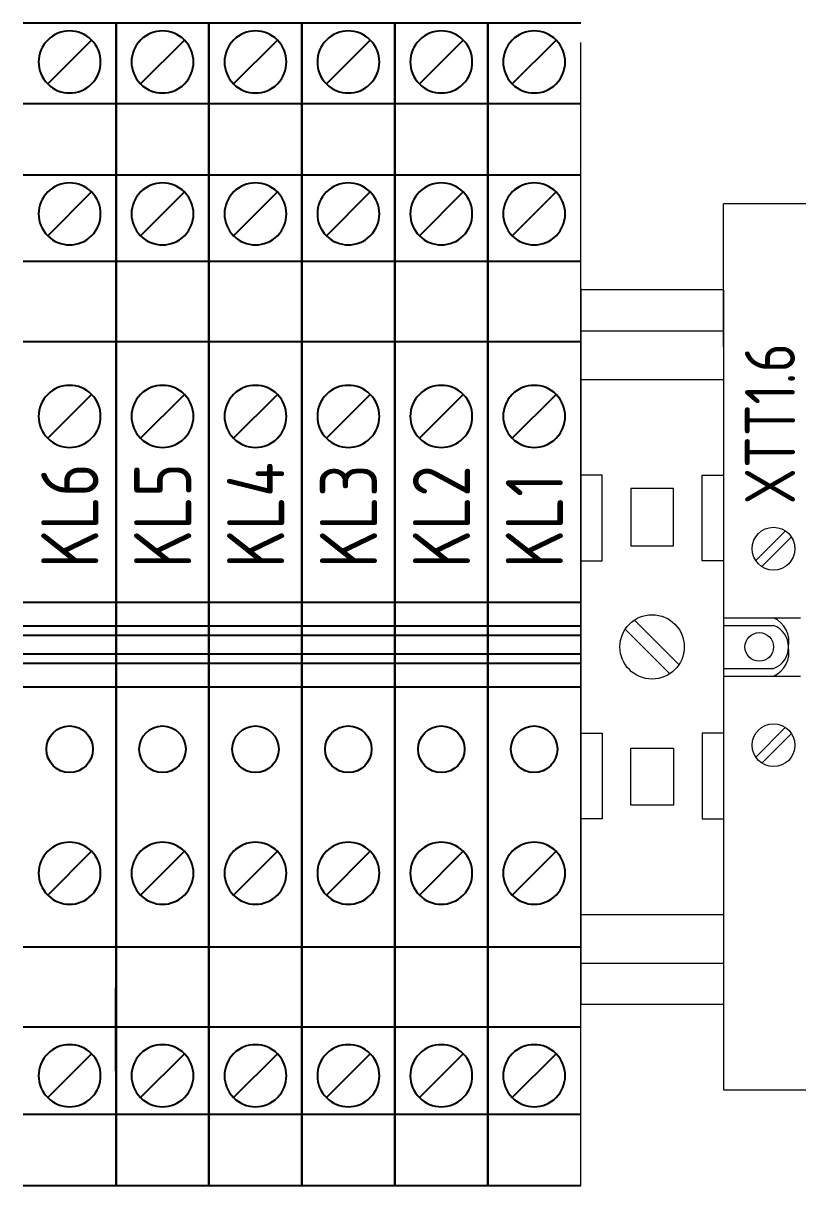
# Model space of a CAD drawing. Header units: millimetres. Extents: x 3520 to 8864, y 403 to 1747.
# Drawn here: x 7221.5 to 7275.8, y 993.6 to 1075 of the extents above; entities that cross this region are included whole.
import ezdxf

# ---------------------------------------------------------------- set-up
doc = ezdxf.new("R2010")
doc.units = ezdxf.units.MM
doc.linetypes.add('CENTER', pattern=[10.16, 6.35, -1.27, 1.27, -1.27])
doc.linetypes.add('DOT', pattern=[0.559211, 0, -0.279605, 0, -0.279605])
doc.layers.add('1', color=1, linetype='Continuous')
doc.layers.add('Стерка', color=7, linetype='Continuous', lineweight=15)
doc.styles.add('ГОСТ В', font='GOST_0.TTF', dxfattribs={"height": 3.5})
doc.styles.add('ГОСТ тип А', font='GOST_0.TTF', dxfattribs={"height": 3.5})

msp = doc.modelspace()

# ---------------------------------------------------------------- linework, layer by layer
at = {"color": 7}
for p, q in [((7228.042, 1074.971, 1518.358), (7228.042, 993.623, 1518.358)), ((7234.55, 1074.971, 1518.358), (7234.55, 993.623, 1518.358)), ((7241.05, 1074.971, 1518.358), (7241.05, 993.623, 1518.358)), ((7247.558, 1074.971, 1518.358), (7247.557, 993.623, 1518.358)), ((7254.058, 1074.971, 1518.358), (7254.057, 993.623, 1518.358))]:
    msp.add_line(p, q, dxfattribs=at)
at = {"layer": '1', "color": 7}
for p, q in [((7228.05, 1074.971, 1518.358), (7221.542, 1074.971, 1518.358)), ((7228.042, 1069.331, 1518.358), (7228.042, 1074.971, 1518.358)), ((7234.55, 1074.971, 1518.358), (7228.042, 1074.971, 1518.358)), ((7228.042, 1074.971, 1518.358), (7228.042, 1069.331, 1518.358)), ((7228.05, 1069.331, 1518.358), (7228.05, 1074.971, 1518.358)), ((7228.05, 1074.971, 1518.358), (7228.05, 1069.331, 1518.358)), ((7234.55, 1069.331, 1518.358), (7234.55, 1074.971, 1518.358)), ((7241.058, 1074.971, 1518.358), (7234.55, 1074.971, 1518.358)), ((7234.55, 1074.971, 1518.358), (7234.55, 1069.331, 1518.358)), ((7234.55, 1069.331, 1518.358), (7234.55, 1074.971, 1518.358)), ((7234.55, 1074.971, 1518.358), (7234.55, 1069.331, 1518.358)), ((7241.05, 1069.331, 1518.358), (7241.05, 1074.971, 1518.358)), ((7247.558, 1074.971, 1518.358), (7241.05, 1074.971, 1518.358)), ((7241.05, 1074.971, 1518.358), (7241.05, 1069.331, 1518.358)), ((7241.058, 1069.331, 1518.358), (7241.058, 1074.971, 1518.358)), ((7241.058, 1074.971, 1518.358), (7241.058, 1069.331, 1518.358)), ((7247.558, 1069.331, 1518.358), (7247.558, 1074.971, 1518.358)), ((7254.065, 1074.971, 1518.358), (7247.558, 1074.971, 1518.358)), ((7247.558, 1074.971, 1518.358), (7247.558, 1069.331, 1518.358)), ((7247.558, 1069.331, 1518.358), (7247.558, 1074.971, 1518.358)), ((7247.558, 1074.971, 1518.358), (7247.558, 1069.331, 1518.358)), ((7254.058, 1069.331, 1518.358), (7254.058, 1074.971, 1518.358)), ((7260.565, 1074.971, 1518.358), (7254.058, 1074.971, 1518.358)), ((7254.058, 1074.971, 1518.358), (7254.058, 1069.331, 1518.358)), ((7254.065, 1069.331, 1518.358), (7254.065, 1074.971, 1518.358)), ((7254.065, 1074.971, 1518.358), (7254.065, 1069.331, 1518.358)), ((7223.262, 1070.726, 1518.358), (7226.33, 1073.794, 1518.358)), ((7229.762, 1070.726, 1518.358), (7232.83, 1073.794, 1518.358)), ((7236.27, 1070.726, 1518.358), (7239.338, 1073.794, 1518.358)), ((7242.77, 1070.726, 1518.358), (7245.838, 1073.794, 1518.358)), ((7249.278, 1070.726, 1518.358), (7252.345, 1073.794, 1518.358)), ((7255.778, 1070.726, 1518.358), (7258.845, 1073.794, 1518.358)), ((7228.05, 1069.331, 1518.358), (7221.542, 1069.331, 1518.358)), ((7234.55, 1069.331, 1518.358), (7228.042, 1069.331, 1518.358)), ((7228.042, 1064.34, 1518.358), (7228.042, 1069.331, 1518.358)), ((7228.042, 1069.331, 1518.358), (7228.042, 1064.34, 1518.358)), ((7228.05, 1064.34, 1518.358), (7228.05, 1069.331, 1518.358)), ((7228.05, 1069.331, 1518.358), (7228.05, 1064.34, 1518.358)), ((7241.058, 1069.331, 1518.358), (7234.55, 1069.331, 1518.358)), ((7234.55, 1064.34, 1518.358), (7234.55, 1069.331, 1518.358)), ((7234.55, 1069.331, 1518.358), (7234.55, 1064.34, 1518.358)), ((7234.55, 1064.341, 1518.358), (7234.55, 1069.331, 1518.358)), ((7234.55, 1069.331, 1518.358), (7234.55, 1064.34, 1518.358)), ((7247.558, 1069.331, 1518.358), (7241.05, 1069.331, 1518.358)), ((7241.05, 1064.34, 1518.358), (7241.05, 1069.331, 1518.358)), ((7241.05, 1069.331, 1518.358), (7241.05, 1064.34, 1518.358)), ((7241.058, 1064.34, 1518.358), (7241.058, 1069.331, 1518.358)), ((7241.058, 1069.331, 1518.358), (7241.058, 1064.34, 1518.358)), ((7254.065, 1069.331, 1518.358), (7247.558, 1069.331, 1518.358)), ((7247.558, 1064.34, 1518.358), (7247.558, 1069.331, 1518.358)), ((7247.558, 1069.331, 1518.358), (7247.558, 1064.34, 1518.358)), ((7247.558, 1064.34, 1518.358), (7247.558, 1069.331, 1518.358)), ((7247.558, 1069.331, 1518.358), (7247.558, 1064.34, 1518.358)), ((7260.565, 1069.331, 1518.358), (7254.058, 1069.331, 1518.358)), ((7254.058, 1064.34, 1518.358), (7254.058, 1069.331, 1518.358)), ((7254.058, 1069.331, 1518.358), (7254.058, 1064.34, 1518.358)), ((7254.065, 1064.34, 1518.358), (7254.065, 1069.331, 1518.358)), ((7254.065, 1069.331, 1518.358), (7254.065, 1064.34, 1518.358)), ((7228.05, 1064.34, 1518.358), (7221.542, 1064.34, 1518.358)), ((7228.042, 1058.308, 1518.358), (7228.042, 1064.34, 1518.358)), ((7234.55, 1064.34, 1518.358), (7228.042, 1064.34, 1518.358)), ((7228.042, 1064.34, 1518.358), (7228.042, 1063.257, 1518.358)), ((7228.05, 1058.308, 1518.358), (7228.05, 1064.34, 1518.358)), ((7228.05, 1064.34, 1518.358), (7228.05, 1063.257, 1518.358)), ((7234.55, 1058.308, 1518.358), (7234.55, 1064.341, 1518.358)), ((7234.55, 1064.34, 1518.358), (7234.55, 1063.257, 1518.358)), ((7234.55, 1058.308, 1518.358), (7234.55, 1064.34, 1518.358)), ((7241.058, 1064.34, 1518.358), (7234.55, 1064.34, 1518.358)), ((7234.55, 1064.34, 1518.358), (7234.55, 1063.257, 1518.358)), ((7241.05, 1058.308, 1518.358), (7241.05, 1064.34, 1518.358)), ((7247.558, 1064.34, 1518.358), (7241.05, 1064.34, 1518.358)), ((7241.05, 1064.34, 1518.358), (7241.05, 1063.257, 1518.358)), ((7241.058, 1058.308, 1518.358), (7241.058, 1064.34, 1518.358)), ((7241.058, 1064.34, 1518.358), (7241.058, 1063.257, 1518.358)), ((7247.558, 1058.308, 1518.358), (7247.558, 1064.34, 1518.358)), ((7247.558, 1058.308, 1518.358), (7247.558, 1064.34, 1518.358)), ((7254.065, 1064.34, 1518.358), (7247.558, 1064.34, 1518.358)), ((7247.558, 1064.34, 1518.358), (7247.558, 1063.257, 1518.358)), ((7247.558, 1064.34, 1518.358), (7247.558, 1063.257, 1518.358)), ((7254.058, 1058.308, 1518.358), (7254.058, 1064.34, 1518.358)), ((7260.565, 1064.34, 1518.358), (7254.058, 1064.34, 1518.358)), ((7254.058, 1064.34, 1518.358), (7254.058, 1063.257, 1518.358)), ((7254.065, 1058.308, 1518.358), (7254.065, 1064.34, 1518.358)), ((7254.065, 1064.34, 1518.358), (7254.065, 1063.257, 1518.358)), ((7228.042, 1063.257, 1518.358), (7228.042, 1058.308, 1518.358)), ((7228.05, 1063.257, 1518.358), (7228.05, 1058.308, 1518.358)), ((7234.55, 1063.257, 1518.358), (7234.55, 1058.308, 1518.358)), ((7234.55, 1063.257, 1518.358), (7234.55, 1058.308, 1518.358)), ((7241.05, 1063.257, 1518.358), (7241.05, 1058.308, 1518.358)), ((7241.058, 1063.257, 1518.358), (7241.058, 1058.308, 1518.358)), ((7247.558, 1063.257, 1518.358), (7247.558, 1058.308, 1518.358)), ((7247.558, 1063.257, 1518.358), (7247.558, 1058.308, 1518.358)), ((7254.058, 1063.257, 1518.358), (7254.058, 1058.308, 1518.358)), ((7254.065, 1063.257, 1518.358), (7254.065, 1058.308, 1518.358)), ((7223.262, 1060.096, 1518.358), (7226.33, 1063.164, 1518.358)), ((7228.042, 1062.688, 1518.358), (7228.042, 1009.762, 1518.358)), ((7229.762, 1060.096, 1518.358), (7232.83, 1063.164, 1518.358)), ((7234.55, 1062.688, 1518.358), (7234.55, 1009.762, 1518.358)), ((7236.27, 1060.096, 1518.358), (7239.338, 1063.164, 1518.358)), ((7241.05, 1062.688, 1518.358), (7241.05, 1009.762, 1518.358)), ((7242.77, 1060.096, 1518.358), (7245.838, 1063.164, 1518.358)), ((7247.558, 1062.688, 1518.358), (7247.557, 1009.762, 1518.358)), ((7249.278, 1060.096, 1518.358), (7252.345, 1063.164, 1518.358)), ((7254.058, 1062.688, 1518.358), (7254.057, 1009.762, 1518.358)), ((7255.778, 1060.096, 1518.358), (7258.845, 1063.164, 1518.358)), ((7228.05, 1058.308, 1518.358), (7221.542, 1058.308, 1518.358)), ((7228.05, 1058.308, 1518.358), (7223.085, 1058.308, 1518.358)), ((7228.042, 1052.668, 1518.358), (7228.042, 1058.308, 1518.358)), ((7234.55, 1058.308, 1518.358), (7228.042, 1058.308, 1518.358)), ((7228.042, 1058.308, 1518.358), (7228.042, 1052.668, 1518.358)), ((7228.042, 1058.308, 1518.358), (7228.042, 1052.668, 1518.358)), ((7228.05, 1052.668, 1518.358), (7228.05, 1058.308, 1518.358)), ((7228.05, 1058.308, 1518.358), (7228.05, 1052.668, 1518.358)), ((7228.05, 1058.308, 1518.358), (7228.05, 1052.668, 1518.358)), ((7234.55, 1058.308, 1518.358), (7229.585, 1058.308, 1518.358)), ((7234.55, 1052.668, 1518.358), (7234.55, 1058.308, 1518.358)), ((7241.058, 1058.308, 1518.358), (7234.55, 1058.308, 1518.358)), ((7234.55, 1058.308, 1518.358), (7234.55, 1052.668, 1518.358)), ((7234.55, 1058.308, 1518.358), (7234.55, 1052.668, 1518.358)), ((7234.55, 1052.668, 1518.358), (7234.55, 1058.308, 1518.358)), ((7234.55, 1058.308, 1518.358), (7234.55, 1052.668, 1518.358)), ((7234.55, 1058.308, 1518.358), (7234.55, 1052.668, 1518.358)), ((7241.058, 1058.308, 1518.358), (7236.093, 1058.308, 1518.358)), ((7241.05, 1052.668, 1518.358), (7241.05, 1058.308, 1518.358)), ((7247.558, 1058.308, 1518.358), (7241.05, 1058.308, 1518.358)), ((7241.05, 1058.308, 1518.358), (7241.05, 1052.668, 1518.358)), ((7241.05, 1058.308, 1518.358), (7241.05, 1052.668, 1518.358)), ((7241.058, 1052.668, 1518.358), (7241.058, 1058.308, 1518.358)), ((7241.058, 1058.308, 1518.358), (7241.058, 1052.668, 1518.358)), ((7241.058, 1058.308, 1518.358), (7241.058, 1052.668, 1518.358)), ((7247.558, 1058.308, 1518.358), (7242.593, 1058.308, 1518.358)), ((7247.558, 1052.668, 1518.358), (7247.558, 1058.308, 1518.358)), ((7254.065, 1058.308, 1518.358), (7247.558, 1058.308, 1518.358)), ((7247.558, 1058.308, 1518.358), (7247.558, 1052.668, 1518.358)), ((7247.558, 1058.308, 1518.358), (7247.558, 1052.668, 1518.358)), ((7247.558, 1052.668, 1518.358), (7247.558, 1058.308, 1518.358)), ((7247.558, 1058.308, 1518.358), (7247.558, 1052.668, 1518.358)), ((7247.558, 1058.308, 1518.358), (7247.558, 1052.668, 1518.358)), ((7254.065, 1058.308, 1518.358), (7249.1, 1058.308, 1518.358)), ((7254.058, 1052.668, 1518.358), (7254.058, 1058.308, 1518.358)), ((7260.565, 1058.308, 1518.358), (7254.058, 1058.308, 1518.358)), ((7254.058, 1058.308, 1518.358), (7254.058, 1052.668, 1518.358)), ((7254.058, 1058.308, 1518.358), (7254.058, 1052.668, 1518.358)), ((7254.065, 1052.668, 1518.358), (7254.065, 1058.308, 1518.358)), ((7254.065, 1058.308, 1518.358), (7254.065, 1052.668, 1518.358)), ((7254.065, 1058.308, 1518.358), (7254.065, 1052.668, 1518.358)), ((7260.565, 1058.308, 1518.358), (7255.6, 1058.308, 1518.358)), ((7228.05, 1052.668, 1518.358), (7221.542, 1052.668, 1518.358)), ((7228.05, 1052.668, 1518.358), (7223.085, 1052.668, 1518.358)), ((7228.042, 1034.447, 1518.358), (7228.042, 1052.668, 1518.358)), ((7234.55, 1052.668, 1518.358), (7228.042, 1052.668, 1518.358)), ((7228.042, 1052.668, 1518.358), (7228.042, 1034.447, 1518.358)), ((7228.05, 1034.447, 1518.358), (7228.05, 1052.668, 1518.358)), ((7228.05, 1052.668, 1518.358), (7228.05, 1034.447, 1518.358)), ((7234.55, 1052.668, 1518.358), (7229.585, 1052.668, 1518.358)), ((7234.55, 1034.447, 1518.358), (7234.55, 1052.668, 1518.358)), ((7241.058, 1052.668, 1518.358), (7234.55, 1052.668, 1518.358)), ((7234.55, 1052.668, 1518.358), (7234.55, 1034.447, 1518.358)), ((7234.55, 1034.447, 1518.358), (7234.55, 1052.668, 1518.358)), ((7234.55, 1052.668, 1518.358), (7234.55, 1034.447, 1518.358)), ((7241.058, 1052.668, 1518.358), (7236.093, 1052.668, 1518.358)), ((7241.05, 1034.447, 1518.358), (7241.05, 1052.668, 1518.358)), ((7247.558, 1052.668, 1518.358), (7241.05, 1052.668, 1518.358)), ((7241.05, 1052.668, 1518.358), (7241.05, 1034.447, 1518.358)), ((7241.058, 1034.447, 1518.358), (7241.058, 1052.668, 1518.358)), ((7241.058, 1052.668, 1518.358), (7241.058, 1034.447, 1518.358)), ((7247.558, 1052.668, 1518.358), (7242.593, 1052.668, 1518.358)), ((7247.558, 1034.447, 1518.358), (7247.558, 1052.668, 1518.358)), ((7254.065, 1052.668, 1518.358), (7247.558, 1052.668, 1518.358)), ((7247.558, 1052.668, 1518.358), (7247.558, 1034.447, 1518.358)), ((7247.558, 1034.447, 1518.358), (7247.558, 1052.668, 1518.358)), ((7247.558, 1052.668, 1518.358), (7247.558, 1034.447, 1518.358)), ((7254.065, 1052.668, 1518.358), (7249.1, 1052.668, 1518.358)), ((7254.058, 1034.447, 1518.358), (7254.058, 1052.668, 1518.358)), ((7260.565, 1052.668, 1518.358), (7254.058, 1052.668, 1518.358)), ((7254.058, 1052.668, 1518.358), (7254.058, 1034.447, 1518.358)), ((7254.065, 1034.447, 1518.358), (7254.065, 1052.668, 1518.358)), ((7254.065, 1052.668, 1518.358), (7254.065, 1034.447, 1518.358)), ((7260.565, 1052.668, 1518.358), (7255.6, 1052.668, 1518.358)), ((7223.262, 1045.929, 1518.358), (7226.33, 1048.997, 1518.358)), ((7229.762, 1045.929, 1518.358), (7232.83, 1048.997, 1518.358)), ((7236.27, 1045.929, 1518.358), (7239.338, 1048.997, 1518.358)), ((7242.77, 1045.929, 1518.358), (7245.838, 1048.997, 1518.358)), ((7249.278, 1045.929, 1518.358), (7252.345, 1048.997, 1518.358)), ((7255.778, 1045.929, 1518.358), (7258.845, 1048.997, 1518.358)), ((7228.05, 1034.447, 1518.358), (7221.542, 1034.447, 1518.358)), ((7228.042, 1032.779, 1518.358), (7228.042, 1034.447, 1518.358)), ((7234.55, 1034.447, 1518.358), (7228.042, 1034.447, 1518.358)), ((7228.042, 1034.447, 1518.358), (7228.042, 1032.779, 1518.358)), ((7228.05, 1032.779, 1518.358), (7228.05, 1034.447, 1518.358)), ((7228.05, 1034.447, 1518.358), (7228.05, 1032.779, 1518.358)), ((7234.55, 1032.779, 1518.358), (7234.55, 1034.447, 1518.358)), ((7241.058, 1034.447, 1518.358), (7234.55, 1034.447, 1518.358)), ((7234.55, 1034.447, 1518.358), (7234.55, 1032.779, 1518.358)), ((7234.55, 1032.779, 1518.358), (7234.55, 1034.447, 1518.358)), ((7234.55, 1034.447, 1518.358), (7234.55, 1032.779, 1518.358)), ((7241.05, 1032.779, 1518.358), (7241.05, 1034.447, 1518.358)), ((7247.558, 1034.447, 1518.358), (7241.05, 1034.447, 1518.358)), ((7241.05, 1034.447, 1518.358), (7241.05, 1032.779, 1518.358)), ((7241.058, 1032.779, 1518.358), (7241.058, 1034.447, 1518.358)), ((7241.058, 1034.447, 1518.358), (7241.058, 1032.779, 1518.358)), ((7247.558, 1032.779, 1518.358), (7247.558, 1034.447, 1518.358)), ((7254.065, 1034.447, 1518.358), (7247.558, 1034.447, 1518.358)), ((7247.558, 1034.447, 1518.358), (7247.558, 1032.779, 1518.358)), ((7247.558, 1032.779, 1518.358), (7247.558, 1034.447, 1518.358)), ((7247.558, 1034.447, 1518.358), (7247.558, 1032.779, 1518.358)), ((7254.058, 1032.779, 1518.358), (7254.058, 1034.447, 1518.358)), ((7260.565, 1034.447, 1518.358), (7254.058, 1034.447, 1518.358)), ((7254.058, 1034.447, 1518.358), (7254.058, 1032.779, 1518.358)), ((7254.065, 1032.779, 1518.358), (7254.065, 1034.447, 1518.358)), ((7254.065, 1034.447, 1518.358), (7254.065, 1032.779, 1518.358)), ((7228.05, 1032.779, 1518.358), (7221.542, 1032.779, 1518.358)), ((7228.042, 1032.128, 1518.358), (7228.042, 1032.779, 1518.358)), ((7234.55, 1032.779, 1518.358), (7228.042, 1032.779, 1518.358)), ((7228.042, 1032.779, 1518.358), (7228.042, 1032.128, 1518.358)), ((7228.05, 1032.128, 1518.358), (7228.05, 1032.779, 1518.358)), ((7228.05, 1032.779, 1518.358), (7228.05, 1032.128, 1518.358)), ((7234.55, 1032.128, 1518.358), (7234.55, 1032.779, 1518.358)), ((7241.058, 1032.779, 1518.358), (7234.55, 1032.779, 1518.358)), ((7234.55, 1032.779, 1518.358), (7234.55, 1032.128, 1518.358)), ((7234.55, 1032.128, 1518.358), (7234.55, 1032.779, 1518.358)), ((7234.55, 1032.779, 1518.358), (7234.55, 1032.128, 1518.358)), ((7241.05, 1032.128, 1518.358), (7241.05, 1032.779, 1518.358)), ((7247.558, 1032.779, 1518.358), (7241.05, 1032.779, 1518.358)), ((7241.05, 1032.779, 1518.358), (7241.05, 1032.128, 1518.358)), ((7241.058, 1032.128, 1518.358), (7241.058, 1032.779, 1518.358)), ((7241.058, 1032.779, 1518.358), (7241.058, 1032.128, 1518.358)), ((7247.558, 1032.128, 1518.358), (7247.558, 1032.779, 1518.358)), ((7254.065, 1032.779, 1518.358), (7247.558, 1032.779, 1518.358)), ((7247.558, 1032.779, 1518.358), (7247.558, 1032.128, 1518.358)), ((7247.558, 1032.128, 1518.358), (7247.558, 1032.779, 1518.358)), ((7247.558, 1032.779, 1518.358), (7247.558, 1032.128, 1518.358)), ((7254.058, 1032.128, 1518.358), (7254.058, 1032.779, 1518.358)), ((7260.565, 1032.779, 1518.358), (7254.058, 1032.779, 1518.358)), ((7254.058, 1032.779, 1518.358), (7254.058, 1032.128, 1518.358)), ((7254.065, 1032.128, 1518.358), (7254.065, 1032.779, 1518.358)), ((7254.065, 1032.779, 1518.358), (7254.065, 1032.128, 1518.358)), ((7228.05, 1032.128, 1518.358), (7221.542, 1032.128, 1518.358)), ((7228.042, 1030.826, 1518.358), (7228.042, 1032.128, 1518.358)), ((7234.55, 1032.128, 1518.358), (7228.042, 1032.128, 1518.358)), ((7228.042, 1032.128, 1518.358), (7228.042, 1030.826, 1518.358)), ((7228.05, 1030.826, 1518.358), (7228.05, 1032.128, 1518.358)), ((7228.05, 1032.128, 1518.358), (7228.05, 1030.826, 1518.358)), ((7234.55, 1030.826, 1518.358), (7234.55, 1032.128, 1518.358)), ((7241.058, 1032.128, 1518.358), (7234.55, 1032.128, 1518.358)), ((7234.55, 1032.128, 1518.358), (7234.55, 1030.826, 1518.358)), ((7234.55, 1030.826, 1518.358), (7234.55, 1032.128, 1518.358)), ((7234.55, 1032.128, 1518.358), (7234.55, 1030.826, 1518.358)), ((7241.05, 1030.826, 1518.358), (7241.05, 1032.128, 1518.358)), ((7247.558, 1032.128, 1518.358), (7241.05, 1032.128, 1518.358)), ((7241.05, 1032.128, 1518.358), (7241.05, 1030.826, 1518.358)), ((7241.058, 1030.826, 1518.358), (7241.058, 1032.128, 1518.358)), ((7241.058, 1032.128, 1518.358), (7241.058, 1030.826, 1518.358)), ((7247.558, 1030.826, 1518.358), (7247.558, 1032.128, 1518.358)), ((7254.065, 1032.128, 1518.358), (7247.558, 1032.128, 1518.358)), ((7247.558, 1032.128, 1518.358), (7247.558, 1030.826, 1518.358)), ((7247.558, 1030.826, 1518.358), (7247.558, 1032.128, 1518.358)), ((7247.558, 1032.128, 1518.358), (7247.558, 1030.826, 1518.358)), ((7254.058, 1030.826, 1518.358), (7254.058, 1032.128, 1518.358)), ((7260.565, 1032.128, 1518.358), (7254.058, 1032.128, 1518.358)), ((7254.058, 1032.128, 1518.358), (7254.058, 1030.826, 1518.358)), ((7254.065, 1030.826, 1518.358), (7254.065, 1032.128, 1518.358)), ((7254.065, 1032.128, 1518.358), (7254.065, 1030.826, 1518.358)), ((7228.05, 1030.826, 1518.358), (7221.542, 1030.826, 1518.358)), ((7228.042, 1030.175, 1518.358), (7228.042, 1030.826, 1518.358)), ((7234.55, 1030.826, 1518.358), (7228.042, 1030.826, 1518.358)), ((7228.042, 1030.826, 1518.358), (7228.042, 1030.175, 1518.358)), ((7228.05, 1030.175, 1518.358), (7228.05, 1030.826, 1518.358)), ((7228.05, 1030.826, 1518.358), (7228.05, 1030.175, 1518.358)), ((7234.55, 1030.175, 1518.358), (7234.55, 1030.826, 1518.358)), ((7241.058, 1030.826, 1518.358), (7234.55, 1030.826, 1518.358)), ((7234.55, 1030.826, 1518.358), (7234.55, 1030.175, 1518.358)), ((7234.55, 1030.176, 1518.358), (7234.55, 1030.826, 1518.358)), ((7234.55, 1030.826, 1518.358), (7234.55, 1030.175, 1518.358)), ((7241.05, 1030.175, 1518.358), (7241.05, 1030.826, 1518.358)), ((7247.558, 1030.826, 1518.358), (7241.05, 1030.826, 1518.358)), ((7241.05, 1030.826, 1518.358), (7241.05, 1030.175, 1518.358)), ((7241.058, 1030.175, 1518.358), (7241.058, 1030.826, 1518.358)), ((7241.058, 1030.826, 1518.358), (7241.058, 1030.175, 1518.358)), ((7247.558, 1030.175, 1518.358), (7247.558, 1030.826, 1518.358)), ((7254.065, 1030.826, 1518.358), (7247.558, 1030.826, 1518.358)), ((7247.558, 1030.826, 1518.358), (7247.558, 1030.175, 1518.358)), ((7247.558, 1030.175, 1518.358), (7247.558, 1030.826, 1518.358)), ((7247.558, 1030.826, 1518.358), (7247.558, 1030.175, 1518.358)), ((7254.058, 1030.175, 1518.358), (7254.058, 1030.826, 1518.358)), ((7260.565, 1030.826, 1518.358), (7254.058, 1030.826, 1518.358)), ((7254.058, 1030.826, 1518.358), (7254.058, 1030.175, 1518.358)), ((7254.065, 1030.175, 1518.358), (7254.065, 1030.826, 1518.358)), ((7254.065, 1030.826, 1518.358), (7254.065, 1030.175, 1518.358)), ((7228.05, 1030.175, 1518.358), (7221.542, 1030.175, 1518.358)), ((7228.042, 1028.507, 1518.358), (7228.042, 1030.175, 1518.358)), ((7234.55, 1030.175, 1518.358), (7228.042, 1030.175, 1518.358)), ((7228.042, 1030.175, 1518.358), (7228.042, 1028.507, 1518.358)), ((7228.05, 1028.507, 1518.358), (7228.05, 1030.175, 1518.358)), ((7228.05, 1030.175, 1518.358), (7228.05, 1028.507, 1518.358)), ((7234.55, 1028.507, 1518.358), (7234.55, 1030.176, 1518.358)), ((7234.55, 1030.175, 1518.358), (7234.55, 1028.507, 1518.358)), ((7234.55, 1028.507, 1518.358), (7234.55, 1030.175, 1518.358)), ((7241.058, 1030.175, 1518.358), (7234.55, 1030.175, 1518.358)), ((7234.55, 1030.175, 1518.358), (7234.55, 1028.507, 1518.358)), ((7241.05, 1028.507, 1518.358), (7241.05, 1030.175, 1518.358)), ((7247.558, 1030.175, 1518.358), (7241.05, 1030.175, 1518.358)), ((7241.05, 1030.175, 1518.358), (7241.05, 1028.507, 1518.358)), ((7241.058, 1028.507, 1518.358), (7241.058, 1030.175, 1518.358)), ((7241.058, 1030.175, 1518.358), (7241.058, 1028.507, 1518.358)), ((7247.558, 1028.507, 1518.358), (7247.558, 1030.175, 1518.358)), ((7247.558, 1028.507, 1518.358), (7247.558, 1030.175, 1518.358)), ((7254.065, 1030.175, 1518.358), (7247.558, 1030.175, 1518.358)), ((7247.558, 1030.175, 1518.358), (7247.558, 1028.507, 1518.358)), ((7247.558, 1030.175, 1518.358), (7247.558, 1028.507, 1518.358)), ((7254.058, 1028.507, 1518.358), (7254.058, 1030.175, 1518.358)), ((7260.565, 1030.175, 1518.358), (7254.058, 1030.175, 1518.358)), ((7254.058, 1030.175, 1518.358), (7254.058, 1028.507, 1518.358)), ((7254.065, 1028.507, 1518.358), (7254.065, 1030.175, 1518.358)), ((7254.065, 1030.175, 1518.358), (7254.065, 1028.507, 1518.358)), ((7228.05, 1028.507, 1518.358), (7221.542, 1028.507, 1518.358)), ((7228.042, 1010.308, 1518.358), (7228.042, 1028.507, 1518.358)), ((7234.55, 1028.507, 1518.358), (7228.042, 1028.507, 1518.358)), ((7228.042, 1028.507, 1518.358), (7228.042, 1010.308, 1518.358)), ((7228.05, 1010.308, 1518.358), (7228.05, 1028.507, 1518.358)), ((7228.05, 1028.507, 1518.358), (7228.05, 1010.308, 1518.358)), ((7234.55, 1010.308, 1518.358), (7234.55, 1028.507, 1518.358)), ((7241.058, 1028.507, 1518.358), (7234.55, 1028.507, 1518.358)), ((7234.55, 1028.507, 1518.358), (7234.55, 1010.308, 1518.358)), ((7234.55, 1010.308, 1518.358), (7234.55, 1028.507, 1518.358)), ((7234.55, 1028.507, 1518.358), (7234.55, 1010.308, 1518.358)), ((7241.05, 1010.308, 1518.358), (7241.05, 1028.507, 1518.358)), ((7247.558, 1028.507, 1518.358), (7241.05, 1028.507, 1518.358)), ((7241.05, 1028.507, 1518.358), (7241.05, 1010.308, 1518.358)), ((7241.057, 1010.308, 1518.358), (7241.058, 1028.507, 1518.358)), ((7241.058, 1028.507, 1518.358), (7241.057, 1010.308, 1518.358)), ((7247.557, 1010.308, 1518.358), (7247.558, 1028.507, 1518.358)), ((7254.065, 1028.507, 1518.358), (7247.558, 1028.507, 1518.358)), ((7247.558, 1028.507, 1518.358), (7247.557, 1010.308, 1518.358)), ((7247.557, 1010.308, 1518.358), (7247.558, 1028.507, 1518.358)), ((7247.558, 1028.507, 1518.358), (7247.557, 1010.308, 1518.358)), ((7254.057, 1010.308, 1518.358), (7254.058, 1028.507, 1518.358)), ((7260.565, 1028.507, 1518.358), (7254.058, 1028.507, 1518.358)), ((7254.058, 1028.507, 1518.358), (7254.057, 1010.308, 1518.358)), ((7254.065, 1010.308, 1518.358), (7254.065, 1028.507, 1518.358)), ((7254.065, 1028.507, 1518.358), (7254.065, 1010.308, 1518.358)), ((7223.262, 1013.957, 1518.358), (7226.33, 1017.025, 1518.358)), ((7229.762, 1013.957, 1518.358), (7232.83, 1017.025, 1518.358)), ((7236.27, 1013.957, 1518.358), (7239.337, 1017.025, 1518.358)), ((7242.77, 1013.957, 1518.358), (7245.837, 1017.025, 1518.358)), ((7249.278, 1013.957, 1518.358), (7252.345, 1017.025, 1518.358)), ((7255.778, 1013.957, 1518.358), (7258.845, 1017.025, 1518.358)), ((7228.042, 1010.349, 1518.358), (7228.042, 1004.709, 1518.358)), ((7228.05, 1010.349, 1518.358), (7228.05, 1004.709, 1518.358)), ((7234.55, 1010.349, 1518.358), (7234.55, 1004.709, 1518.358)), ((7234.55, 1010.349, 1518.358), (7234.55, 1004.709, 1518.358)), ((7241.05, 1010.349, 1518.358), (7241.05, 1004.709, 1518.358)), ((7241.057, 1010.349, 1518.358), (7241.057, 1004.709, 1518.358)), ((7247.557, 1010.349, 1518.358), (7247.557, 1004.709, 1518.358)), ((7247.557, 1010.349, 1518.358), (7247.557, 1004.709, 1518.358)), ((7254.057, 1010.349, 1518.358), (7254.057, 1004.709, 1518.358)), ((7254.065, 1010.349, 1518.358), (7254.065, 1004.709, 1518.358)), ((7228.05, 1010.308, 1518.358), (7221.542, 1010.308, 1518.358)), ((7228.04, 1004.678, 1518.358), (7228.042, 1010.308, 1518.358)), ((7234.55, 1010.308, 1518.358), (7228.042, 1010.308, 1518.358)), ((7228.042, 1010.308, 1518.358), (7228.042, 1004.709, 1518.358)), ((7228.048, 1004.678, 1518.358), (7228.05, 1010.308, 1518.358)), ((7228.05, 1010.308, 1518.358), (7228.05, 1004.709, 1518.358)), ((7234.548, 1004.678, 1518.358), (7234.55, 1010.308, 1518.358)), ((7234.548, 1004.678, 1518.358), (7234.55, 1010.308, 1518.358)), ((7241.057, 1010.308, 1518.358), (7234.55, 1010.308, 1518.358)), ((7234.55, 1010.308, 1518.358), (7234.55, 1004.709, 1518.358)), ((7234.55, 1010.308, 1518.358), (7234.55, 1004.709, 1518.358)), ((7241.048, 1004.678, 1518.358), (7241.05, 1010.308, 1518.358)), ((7247.557, 1010.308, 1518.358), (7241.05, 1010.308, 1518.358)), ((7241.05, 1010.308, 1518.358), (7241.05, 1004.709, 1518.358)), ((7241.056, 1004.678, 1518.358), (7241.057, 1010.308, 1518.358)), ((7241.057, 1010.308, 1518.358), (7241.057, 1004.709, 1518.358)), ((7247.556, 1004.678, 1518.358), (7247.557, 1010.308, 1518.358)), ((7247.556, 1004.678, 1518.358), (7247.557, 1010.308, 1518.358)), ((7254.065, 1010.308, 1518.358), (7247.557, 1010.308, 1518.358)), ((7247.557, 1010.308, 1518.358), (7247.557, 1004.709, 1518.358)), ((7247.557, 1010.308, 1518.358), (7247.557, 1004.709, 1518.358)), ((7254.056, 1004.678, 1518.358), (7254.057, 1010.308, 1518.358)), ((7260.565, 1010.308, 1518.358), (7254.057, 1010.308, 1518.358)), ((7254.057, 1010.308, 1518.358), (7254.057, 1004.709, 1518.358)), ((7254.064, 1004.678, 1518.358), (7254.065, 1010.308, 1518.358)), ((7254.065, 1010.308, 1518.358), (7254.065, 1004.709, 1518.358)), ((7228.05, 1004.709, 1518.358), (7221.542, 1004.709, 1518.358)), ((7228.042, 998.612, 1518.358), (7228.04, 1004.678, 1518.358)), ((7234.55, 1004.709, 1518.358), (7228.042, 1004.709, 1518.358)), ((7228.042, 1004.709, 1518.358), (7228.042, 998.612, 1518.358)), ((7228.05, 998.612, 1518.358), (7228.048, 1004.678, 1518.358)), ((7228.05, 1004.709, 1518.358), (7228.05, 998.612, 1518.358)), ((7234.55, 998.612, 1518.358), (7234.548, 1004.678, 1518.358)), ((7234.55, 998.612, 1518.358), (7234.548, 1004.678, 1518.358)), ((7241.057, 1004.709, 1518.358), (7234.55, 1004.709, 1518.358)), ((7234.55, 1004.709, 1518.358), (7234.55, 998.612, 1518.358)), ((7234.55, 1004.709, 1518.358), (7234.55, 998.612, 1518.358)), ((7241.05, 998.612, 1518.358), (7241.048, 1004.678, 1518.358)), ((7247.557, 1004.709, 1518.358), (7241.05, 1004.709, 1518.358)), ((7241.05, 1004.709, 1518.358), (7241.05, 998.612, 1518.358)), ((7241.057, 998.612, 1518.358), (7241.056, 1004.678, 1518.358)), ((7241.057, 1004.709, 1518.358), (7241.057, 998.612, 1518.358)), ((7247.557, 998.612, 1518.358), (7247.556, 1004.678, 1518.358)), ((7247.557, 998.612, 1518.358), (7247.556, 1004.678, 1518.358)), ((7247.557, 1004.709, 1518.358), (7247.557, 998.612, 1518.358)), ((7247.557, 1004.709, 1518.358), (7247.557, 998.612, 1518.358)), ((7254.065, 1004.709, 1518.358), (7247.557, 1004.709, 1518.358)), ((7254.057, 998.612, 1518.358), (7254.056, 1004.678, 1518.358)), ((7254.057, 1004.709, 1518.358), (7254.057, 998.612, 1518.358)), ((7260.565, 1004.709, 1518.358), (7254.057, 1004.709, 1518.358)), ((7254.065, 998.612, 1518.358), (7254.064, 1004.678, 1518.358)), ((7254.065, 1004.709, 1518.358), (7254.065, 998.612, 1518.358)), ((7223.262, 999.79, 1518.358), (7226.33, 1002.858, 1518.358)), ((7229.762, 999.79, 1518.358), (7232.83, 1002.858, 1518.358)), ((7236.27, 999.79, 1518.358), (7239.337, 1002.858, 1518.358)), ((7242.77, 999.79, 1518.358), (7245.837, 1002.858, 1518.358)), ((7249.278, 999.79, 1518.358), (7252.345, 1002.858, 1518.358)), ((7255.778, 999.79, 1518.358), (7258.845, 1002.858, 1518.358)), ((7228.05, 998.612, 1518.358), (7221.542, 998.612, 1518.358)), ((7228.042, 993.623, 1518.358), (7228.042, 998.612, 1518.358)), ((7234.55, 998.612, 1518.358), (7228.042, 998.612, 1518.358)), ((7228.042, 998.612, 1518.358), (7228.042, 993.623, 1518.358)), ((7228.05, 993.623, 1518.358), (7228.05, 998.612, 1518.358)), ((7228.05, 998.612, 1518.358), (7228.05, 993.623, 1518.358)), ((7234.55, 993.623, 1518.358), (7234.55, 998.612, 1518.358)), ((7241.057, 998.612, 1518.358), (7234.55, 998.612, 1518.358)), ((7234.55, 998.612, 1518.358), (7234.55, 993.623, 1518.358)), ((7234.55, 993.623, 1518.358), (7234.55, 998.612, 1518.358)), ((7234.55, 998.612, 1518.358), (7234.55, 993.623, 1518.358)), ((7241.05, 993.623, 1518.358), (7241.05, 998.612, 1518.358)), ((7247.557, 998.612, 1518.358), (7241.05, 998.612, 1518.358)), ((7241.05, 998.612, 1518.358), (7241.05, 993.623, 1518.358)), ((7241.057, 993.623, 1518.358), (7241.057, 998.612, 1518.358)), ((7241.057, 998.612, 1518.358), (7241.057, 993.623, 1518.358)), ((7247.557, 993.623, 1518.358), (7247.557, 998.612, 1518.358)), ((7254.065, 998.612, 1518.358), (7247.557, 998.612, 1518.358)), ((7247.557, 998.612, 1518.358), (7247.557, 993.623, 1518.358)), ((7247.557, 993.623, 1518.358), (7247.557, 998.612, 1518.358)), ((7247.557, 998.612, 1518.358), (7247.557, 993.623, 1518.358)), ((7254.057, 993.623, 1518.358), (7254.057, 998.612, 1518.358)), ((7260.565, 998.612, 1518.358), (7254.057, 998.612, 1518.358)), ((7254.057, 998.612, 1518.358), (7254.057, 993.623, 1518.358)), ((7254.065, 993.623, 1518.358), (7254.065, 998.612, 1518.358)), ((7254.065, 998.612, 1518.358), (7254.065, 993.623, 1518.358)), ((7228.057, 993.623, 1518.358), (7221.55, 993.623, 1518.358)), ((7234.557, 993.623, 1518.358), (7228.05, 993.623, 1518.358)), ((7241.065, 993.623, 1518.358), (7234.557, 993.623, 1518.358)), ((7247.565, 993.623, 1518.358), (7241.057, 993.623, 1518.358)), ((7254.073, 993.623, 1518.358), (7247.565, 993.623, 1518.358)), ((7260.573, 993.623, 1518.358), (7254.065, 993.623, 1518.358))]:
    msp.add_line(p, q, dxfattribs=at)
for centre in [(7224.796, 1024.168, 1518.358), (7231.296, 1024.168, 1518.358), (7237.804, 1024.168, 1518.358), (7244.304, 1024.168, 1518.358), (7250.811, 1024.168, 1518.358), (7257.311, 1024.168, 1518.358)]:
    msp.add_circle(centre, 1.627, dxfattribs=at)
for centre, start, end in [((7224.796, 1072.26, 1518.358), 44.99995, 224.99995), ((7231.296, 1072.26, 1518.358), 44.99995, 224.99995), ((7237.804, 1072.26, 1518.358), 44.99995, 224.99995), ((7244.304, 1072.26, 1518.358), 44.99995, 224.99995), ((7250.811, 1072.26, 1518.358), 44.99995, 224.99995), ((7257.311, 1072.26, 1518.358), 44.99995, 224.99995), ((7224.796, 1072.26, 1518.358), 224.99995, 44.99995), ((7231.296, 1072.26, 1518.358), 224.99995, 44.99995), ((7237.804, 1072.26, 1518.358), 224.99995, 44.99995), ((7244.304, 1072.26, 1518.358), 224.99995, 44.99995), ((7250.811, 1072.26, 1518.358), 224.99995, 44.99995), ((7257.311, 1072.26, 1518.358), 224.99995, 44.99995), ((7224.796, 1061.63, 1518.358), 44.99995, 224.99995), ((7231.296, 1061.63, 1518.358), 44.99995, 224.99995), ((7237.804, 1061.63, 1518.358), 44.99995, 224.99995), ((7244.304, 1061.63, 1518.358), 44.99995, 224.99995), ((7250.811, 1061.63, 1518.358), 44.99995, 224.99995), ((7257.311, 1061.63, 1518.358), 44.99995, 224.99995), ((7224.796, 1061.63, 1518.358), 224.99995, 44.99995), ((7231.296, 1061.63, 1518.358), 224.99995, 44.99995), ((7237.804, 1061.63, 1518.358), 224.99995, 44.99995), ((7244.304, 1061.63, 1518.358), 224.99995, 44.99995), ((7250.811, 1061.63, 1518.358), 224.99995, 44.99995), ((7257.311, 1061.63, 1518.358), 224.99995, 44.99995), ((7224.796, 1047.463, 1518.358), 44.99995, 224.99995), ((7231.296, 1047.463, 1518.358), 44.99995, 224.99995), ((7237.804, 1047.463, 1518.358), 44.99995, 224.99995), ((7244.304, 1047.463, 1518.358), 44.99995, 224.99995), ((7250.811, 1047.463, 1518.358), 44.99995, 224.99995), ((7257.311, 1047.463, 1518.358), 44.99995, 224.99995), ((7224.796, 1047.463, 1518.358), 224.99995, 44.99995), ((7231.296, 1047.463, 1518.358), 224.99995, 44.99995), ((7237.804, 1047.463, 1518.358), 224.99995, 44.99995), ((7244.304, 1047.463, 1518.358), 224.99995, 44.99995), ((7250.811, 1047.463, 1518.358), 224.99995, 44.99995), ((7257.311, 1047.463, 1518.358), 224.99995, 44.99995), ((7224.796, 1015.491, 1518.358), 44.99995, 224.99995), ((7224.796, 1015.491, 1518.358), 224.99995, 44.99995), ((7231.296, 1015.491, 1518.358), 44.99995, 224.99995), ((7231.296, 1015.491, 1518.358), 224.99995, 44.99995), ((7237.804, 1015.491, 1518.358), 44.99995, 224.99995), ((7237.804, 1015.491, 1518.358), 224.99995, 44.99995), ((7244.304, 1015.491, 1518.358), 44.99995, 224.99995), ((7244.304, 1015.491, 1518.358), 224.99995, 44.99995), ((7250.811, 1015.491, 1518.358), 44.99995, 224.99995), ((7250.811, 1015.491, 1518.358), 224.99995, 44.99995), ((7257.311, 1015.491, 1518.358), 44.99995, 224.99995), ((7257.311, 1015.491, 1518.358), 224.99995, 44.99995), ((7224.796, 1001.324, 1518.358), 44.99995, 224.99995), ((7231.296, 1001.324, 1518.358), 44.99995, 224.99995), ((7237.804, 1001.324, 1518.358), 44.99995, 224.99995), ((7244.304, 1001.324, 1518.358), 44.99995, 224.99995), ((7250.811, 1001.324, 1518.358), 44.99995, 224.99995), ((7257.311, 1001.324, 1518.358), 44.99995, 224.99995), ((7224.796, 1001.324, 1518.358), 224.99995, 44.99995), ((7231.296, 1001.324, 1518.358), 224.99995, 44.99995), ((7237.804, 1001.324, 1518.358), 224.99995, 44.99995), ((7244.304, 1001.324, 1518.358), 224.99995, 44.99995), ((7250.811, 1001.324, 1518.358), 224.99995, 44.99995), ((7257.311, 1001.324, 1518.358), 224.99995, 44.99995)]:
    msp.add_arc(centre, 2.169, start, end, dxfattribs=at)
at = {"layer": '1', "color": 7, "linetype": 'CENTER'}
for p in [(7228.042, 1063.257, 1518.358), (7228.05, 1063.257, 1518.358), (7234.55, 1063.257, 1518.358), (7234.55, 1063.257, 1518.358), (7241.05, 1063.257, 1518.358), (7241.058, 1063.257, 1518.358), (7247.558, 1063.257, 1518.358), (7247.558, 1063.257, 1518.358), (7254.058, 1063.257, 1518.358), (7254.065, 1063.257, 1518.358)]:
    msp.add_point(p, dxfattribs=at)
at = {"layer": '1', "color": 7, "linetype": 'DOT'}
for p in [(7228.042, 1055.541, 1518.358), (7234.55, 1055.541, 1518.358), (7241.05, 1055.541, 1518.358), (7247.558, 1055.541, 1518.358), (7254.058, 1055.541, 1518.358)]:
    msp.add_point(p, dxfattribs=at)
at = {"layer": 'Стерка', "color": 7}
for p, q in [((7228.042, 993.623, 1518.358), (7228.042, 1073.623, 1518.358)), ((7228.042, 1073.623, 1518.358), (7228.042, 993.623, 1518.358)), ((7234.542, 1073.623, 1518.358), (7234.542, 993.623, 1518.358)), ((7234.55, 993.623, 1518.358), (7234.55, 1073.623, 1518.358)), ((7241.05, 993.623, 1518.358), (7241.05, 1073.623, 1518.358)), ((7241.05, 1073.623, 1518.358), (7241.05, 993.623, 1518.358)), ((7247.55, 1073.623, 1518.358), (7247.55, 993.623, 1518.358)), ((7247.557, 993.623, 1518.358), (7247.558, 1073.623, 1518.358)), ((7254.057, 993.623, 1518.358), (7254.058, 1073.623, 1518.358)), ((7254.058, 1073.623, 1518.358), (7254.057, 993.623, 1518.358)), ((7260.558, 1073.623, 1518.358), (7260.557, 993.623, 1518.358)), ((7276.565, 1062.328, 1518.358), (7270.565, 1062.328, 1518.358)), ((7270.565, 1052.328, 1518.358), (7270.565, 1062.328, 1518.358)), ((7260.565, 1056.402, 1518.358), (7260.565, 1006.402, 1518.358)), ((7260.565, 1056.402, 1518.358), (7260.565, 1006.402, 1518.358)), ((7260.565, 1056.402, 1518.358), (7260.565, 1006.402, 1518.358)), ((7260.565, 1056.402, 1518.358), (7260.565, 1006.402, 1518.358)), ((7260.565, 1056.402, 1518.358), (7260.565, 1006.402, 1518.358)), ((7260.565, 1006.402, 1518.358), (7260.565, 1056.402, 1518.358)), ((7260.565, 1006.402, 1518.358), (7260.565, 1056.402, 1518.358)), ((7260.565, 1056.402, 1518.358), (7260.565, 1006.402, 1518.358)), ((7260.565, 1006.402, 1518.358), (7260.565, 1056.402, 1518.358)), ((7260.565, 1006.402, 1518.358), (7260.565, 1056.402, 1518.358)), ((7260.565, 1056.402, 1518.358), (7260.565, 1006.402, 1518.358)), ((7270.565, 1056.328, 1518.358), (7260.565, 1056.328, 1518.358)), ((7260.565, 1056.328, 1518.358), (7260.565, 1006.328, 1518.358)), ((7260.565, 1006.328, 1518.358), (7260.565, 1056.328, 1518.358)), ((7260.565, 1006.328, 1518.358), (7260.565, 1056.328, 1518.358)), ((7260.565, 1056.328, 1518.358), (7260.565, 1006.328, 1518.358)), ((7260.565, 1056.328, 1518.358), (7260.565, 1006.328, 1518.358)), ((7270.565, 1056.328, 1518.358), (7270.565, 1006.328, 1518.358)), ((7260.565, 1053.902, 1518.358), (7260.565, 1008.902, 1518.358)), ((7260.565, 1053.902, 1518.358), (7260.565, 1008.902, 1518.358)), ((7260.565, 1053.828, 1518.358), (7260.565, 1008.828, 1518.358)), ((7260.565, 1053.828, 1518.358), (7260.565, 1008.828, 1518.358)), ((7270.565, 1053.828, 1518.358), (7270.565, 1008.828, 1518.358)), ((7260.565, 1053.446, 1518.358), (7270.565, 1053.446, 1518.358)), ((7260.565, 1052.402, 1518.358), (7260.565, 1010.402, 1518.358)), ((7260.565, 1052.402, 1518.358), (7260.565, 1010.402, 1518.358)), ((7260.565, 1050.049, 1518.358), (7270.565, 1050.049, 1518.358)), ((7260.565, 1048.902, 1518.358), (7260.565, 1013.902, 1518.358)), ((7260.565, 1048.902, 1518.358), (7260.565, 1013.902, 1518.358)), ((7260.565, 1048.828, 1518.358), (7260.565, 1013.828, 1518.358)), ((7260.565, 1048.828, 1518.358), (7260.565, 1013.828, 1518.358)), ((7260.565, 1048.828, 1518.358), (7260.565, 1013.828, 1518.358)), ((7260.565, 1008.902, 1518.358), (7260.565, 1043.902, 1518.358)), ((7260.565, 1008.902, 1518.358), (7260.565, 1043.902, 1518.358)), ((7260.565, 1008.828, 1518.358), (7260.565, 1043.828, 1518.358)), ((7260.565, 1008.828, 1518.358), (7260.565, 1043.828, 1518.358)), ((7260.565, 1008.828, 1518.358), (7260.565, 1043.828, 1518.358)), ((7262.065, 1043.358, 1518.358), (7260.565, 1043.358, 1518.358)), ((7262.065, 1037.358, 1518.358), (7262.065, 1043.358, 1518.358)), ((7269.065, 1037.358, 1518.358), (7269.065, 1043.358, 1518.358)), ((7269.065, 1043.358, 1518.358), (7270.565, 1043.358, 1518.358)), ((7265.565, 1042.409, 1518.358), (7264.065, 1042.409, 1518.358)), ((7264.065, 1042.409, 1518.358), (7264.065, 1038.409, 1518.358)), ((7267.065, 1042.409, 1518.358), (7265.565, 1042.409, 1518.358)), ((7267.065, 1038.409, 1518.358), (7267.065, 1042.409, 1518.358)), ((7274.892, 1039.455, 1518.358), (7272.814, 1037.377, 1518.358)), ((7275.317, 1039.031, 1518.358), (7273.238, 1036.952, 1518.358)), ((7264.065, 1038.409, 1518.358), (7267.065, 1038.409, 1518.358)), ((7260.565, 1037.358, 1518.358), (7262.065, 1037.358, 1518.358)), ((7270.565, 1037.358, 1518.358), (7269.065, 1037.358, 1518.358)), ((7260.565, 1026.402, 1518.358), (7260.565, 1036.402, 1518.358)), ((7260.565, 1026.402, 1518.358), (7260.565, 1036.402, 1518.358)), ((7260.565, 1026.328, 1518.358), (7260.565, 1036.328, 1518.358)), ((7260.565, 1026.328, 1518.358), (7260.565, 1036.328, 1518.358)), ((7260.565, 1026.328, 1518.358), (7260.565, 1036.328, 1518.358)), ((7267.442, 1030.087, 1518.358), (7264.325, 1033.205, 1518.358)), ((7270.565, 1033.368, 1518.358), (7275.952, 1033.368, 1518.358)), ((7266.806, 1029.451, 1518.358), (7263.688, 1032.569, 1518.358)), ((7270.565, 1032.828, 1518.358), (7274.065, 1032.828, 1518.358)), ((7260.565, 1031.402, 1518.358), (7260.565, 1021.402, 1518.358)), ((7260.565, 1031.402, 1518.358), (7260.565, 1021.402, 1518.358)), ((7260.565, 1031.328, 1518.358), (7260.565, 1021.328, 1518.358)), ((7260.565, 1031.328, 1518.358), (7260.565, 1021.328, 1518.358)), ((7260.565, 1031.328, 1518.358), (7260.565, 1021.328, 1518.358)), ((7270.565, 1029.828, 1518.358), (7274.065, 1029.828, 1518.358)), ((7270.565, 1029.287, 1518.358), (7275.952, 1029.287, 1518.358)), ((7260.565, 1025.298, 1518.358), (7262.065, 1025.298, 1518.358)), ((7262.065, 1025.298, 1518.358), (7262.065, 1019.298, 1518.358)), ((7270.565, 1025.298, 1518.358), (7269.065, 1025.298, 1518.358)), ((7269.065, 1025.298, 1518.358), (7269.065, 1019.298, 1518.358)), ((7272.814, 1023.625, 1518.358), (7274.892, 1025.704, 1518.358)), ((7273.238, 1023.201, 1518.358), (7275.317, 1025.279, 1518.358)), ((7264.065, 1020.247, 1518.358), (7264.065, 1024.247, 1518.358)), ((7264.065, 1024.247, 1518.358), (7267.065, 1024.247, 1518.358)), ((7267.065, 1024.247, 1518.358), (7267.065, 1020.247, 1518.358)), ((7265.565, 1020.247, 1518.358), (7264.065, 1020.247, 1518.358)), ((7267.065, 1020.247, 1518.358), (7265.565, 1020.247, 1518.358)), ((7262.065, 1019.298, 1518.358), (7260.565, 1019.298, 1518.358)), ((7269.065, 1019.298, 1518.358), (7270.565, 1019.298, 1518.358)), ((7260.565, 1012.607, 1518.358), (7270.565, 1012.607, 1518.358)), ((7270.565, 1010.328, 1518.358), (7270.565, 1000.328, 1518.358)), ((7260.565, 1009.21, 1518.358), (7270.565, 1009.21, 1518.358)), ((7260.565, 1006.328, 1518.358), (7270.565, 1006.328, 1518.358)), ((7270.565, 1000.328, 1518.358), (7276.565, 1000.328, 1518.358)), ((7228.05, 993.623, 1518.358), (7221.55, 993.623, 1518.358)), ((7234.55, 993.623, 1518.358), (7228.05, 993.623, 1518.358)), ((7241.057, 993.623, 1518.358), (7234.557, 993.623, 1518.358)), ((7247.557, 993.623, 1518.358), (7241.057, 993.623, 1518.358)), ((7254.065, 993.623, 1518.358), (7247.565, 993.623, 1518.358)), ((7260.565, 993.623, 1518.358), (7254.065, 993.623, 1518.358))]:
    msp.add_line(p, q, dxfattribs=at)
for centre, radius in [((7274.065, 1038.204, 1518.358), 1.5), ((7265.565, 1031.328, 1518.358), 2.25), ((7273.065, 1031.328, 1518.358), 1), ((7273.065, 1031.328, 1518.358), 1), ((7274.065, 1024.452, 1518.358), 1.5)]:
    msp.add_circle(centre, radius, dxfattribs=at)
for centre, radius, start, end in [((7273.312, 1031.702, 1518.358), 1.829, 348.19793, 65.66134), ((7273.566, 1031.375, 1518.358), 1.537, 358.25772, 71.03136), ((7273.566, 1031.281, 1518.358), 1.537, 288.96855, 1.74219), ((7273.312, 1030.954, 1518.358), 1.829, 294.33857, 11.80198)]:
    msp.add_arc(centre, radius, start, end, dxfattribs=at)

# ---------------------------------------------------------------- texts
at = {"color": 7, "char_height": 4, "width": 14.00726, "attachment_point": 7, "rotation": 89.99995, "style": 'ГОСТ тип А'}
for s, insert in [('KL6', (7226.81, 1036.85, 1518.358)), ('KL5', (7233.31, 1036.85, 1518.358)), ('KL4', (7239.818, 1036.85, 1518.358)), ('KL3', (7246.318, 1036.85, 1518.358)), ('KL2', (7252.826, 1036.85, 1518.358)), ('KL1', (7259.326, 1036.85, 1518.358))]:
    msp.add_mtext(s, dxfattribs=dict(at, insert=insert))
at = {"layer": 'Стерка', "color": 7, "insert": (7275.566, 1041.306, 1518.358), "char_height": 3.5, "attachment_point": 7, "rotation": 89.99995, "style": 'ГОСТ В'}
msp.add_mtext_dynamic_manual_height_columns('XTT1.6', width=5, gutter_width=17.5, heights=[0], dxfattribs=at)

doc.saveas('drawing.dxf')
